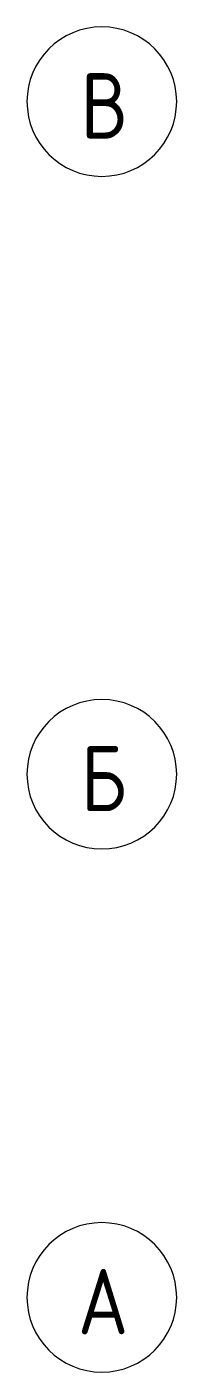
# Model space of a CAD drawing. Header units: millimetres. Extents: x -515342 to 330399, y -224905 to 507333.
# Drawn here: x -378805 to -377987, y 257870 to 265070 of the extents above; entities that cross this region are included whole.
import ezdxf

# ---------------------------------------------------------------- set-up
doc = ezdxf.new("R2010")
doc.units = ezdxf.units.MM
doc.layers.add('Оси', color=7, linetype='Continuous', lineweight=0)
doc.styles.add('GOST Common', font='', dxfattribs={"width": 0.9, "height": 350})
doc.styles.get('GOST Common').set_extended_font_data('GOST Common')

# ---------------------------------------------------------------- blocks, each defined once
blk = doc.blocks.new('Ось сетки - Круг_Ø8 мм-6577-О_АР_П_3__6_750_План 3 этажа')
at = {"layer": 'Оси'}
for start, end in [(360, 180), (180, 360)]:
    blk.add_arc((0, 0), 4, start, end, dxfattribs=at)

msp = doc.modelspace()

# ---------------------------------------------------------------- block references
at = {"layer": 'Оси', "xscale": 99.99999999999993, "yscale": 99.99999999999993, "zscale": 99.99999999999993, "rotation": 269.9999999999994}
for p in [(-378404.8812, 264670.4137), (-378404.8812, 261070.4137), (-378404.8812, 258270.4137)]:
    msp.add_blockref('Ось сетки - Круг_Ø8 мм-6577-О_АР_П_3__6_750_План 3 этажа', p, dxfattribs=at)

# ---------------------------------------------------------------- texts
at = {"layer": 'Оси', "char_height": 350, "attachment_point": 1, "style": 'GOST Common'}
for s, insert, width in [('\\fGOST Common|b0|i0|c204|p34|;\\W.9;В', (-378518.2041, 264823.0007), 310.253062), ('\\fGOST Common|b0|i0|c204|p34|;\\W.9;Б', (-378518.2041, 261223.0007), 310.253062), ('\\fGOST Common|b0|i0|c204|p34|;\\W.9;А', (-378533.0541, 258423.0007), 346.329)]:
    msp.add_mtext(s, dxfattribs=dict(at, insert=insert, width=width))

doc.saveas('drawing.dxf')
